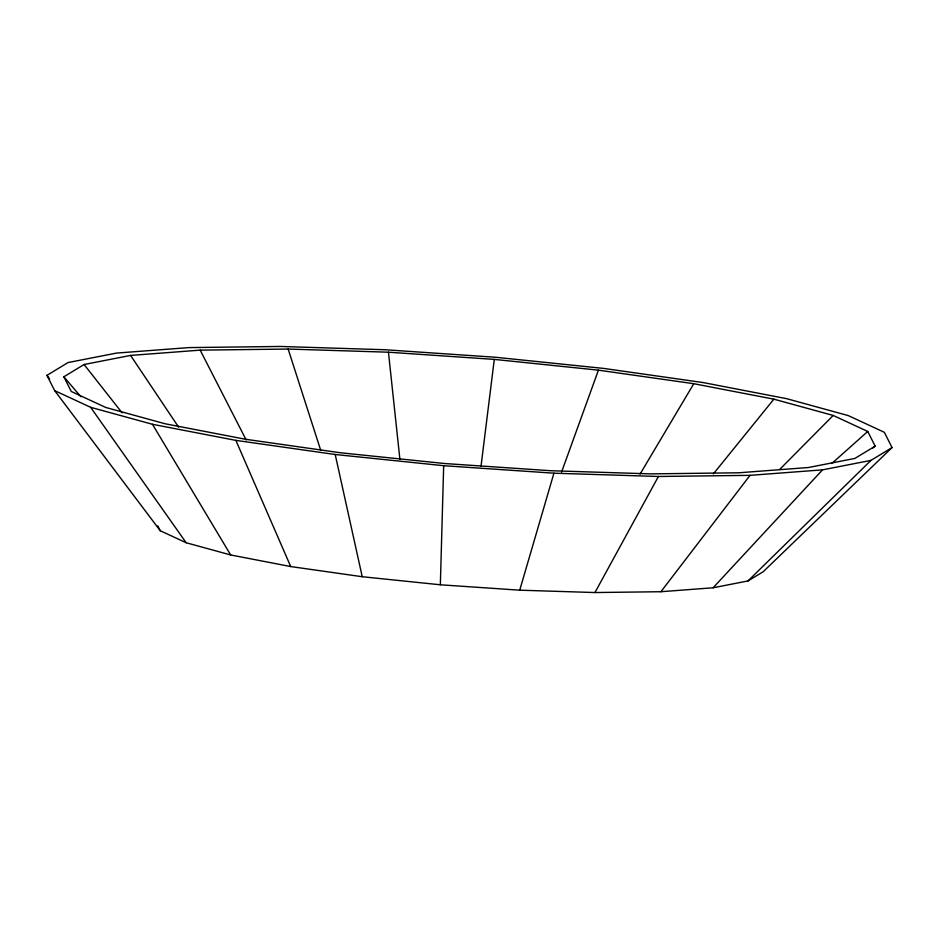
<?xml version="1.0" encoding="UTF-8"?>
<svg xmlns="http://www.w3.org/2000/svg" width="939" height="939" viewBox="0 0 939 939"><rect width="100%" height="100%" fill="white"/><g stroke="black" fill="none" stroke-linecap="round" stroke-linejoin="round"><path stroke-width="1.41" d="M440.344 584.786L443.678 465.697L335.2 454.499L235.865 440.379L152.458 424.287L90.649 407.315L54.662 390.624L46.95 375.365L68.031 362.56L116.471 353.087L188.962 347.594L280.585 346.456L385.072 349.742L495.323 357.243L603.8 368.428L703.135 382.56L786.542 398.652L848.351 415.625L884.338 432.304L892.05 447.574L763.172 571.734L747.996 580.948L713.112 587.779L660.915 591.723L594.95 592.544L519.725 590.185L440.344 584.786L362.231 576.722L290.714 566.557L230.665 554.961L186.157 542.742L160.252 530.735L54.662 390.624M481.038 466.12L494.29 359.402L598.425 370.154L693.792 383.711L773.865 399.169L833.198 415.449L867.742 431.471L875.148 446.131L872.906 448.009M519.725 590.185L553.928 473.197L658.415 476.484L750.038 475.345L822.529 469.852L870.969 460.38L892.05 447.574M561.545 472.129L598.425 370.154M594.95 592.544L658.415 476.484M640.034 474.136L693.792 383.711M660.915 591.723L750.038 475.345M713.405 473.843L773.865 399.169M713.112 587.779L822.529 469.852M779.652 469.465L833.198 415.449M747.996 580.948L870.969 460.38M831.754 463.514L867.742 431.471M875.148 446.131L854.913 458.42L808.409 467.516L738.817 472.787L650.856 473.878L550.547 470.721L444.71 463.526L340.575 452.786L245.208 439.217L165.135 423.771L105.802 407.479L71.258 391.457L63.852 376.809L84.087 364.508L130.591 355.423L200.183 350.141L288.144 349.05L388.453 352.207L494.29 359.402M443.678 465.697L553.928 473.197M63.852 376.809L80.918 396.774M84.087 364.508L122.093 412.843M46.95 375.365L49.579 378.887M90.649 407.315L186.157 542.742M130.591 355.423L178.645 427.198M152.458 424.287L230.665 554.961M200.183 350.141L246.171 439.957M157.787 525.852L160.252 530.735M235.865 440.379L290.714 566.557M288.144 349.05L320.657 450.133M335.2 454.499L362.231 576.722M388.453 352.207L399.908 459.441"/></g></svg>
